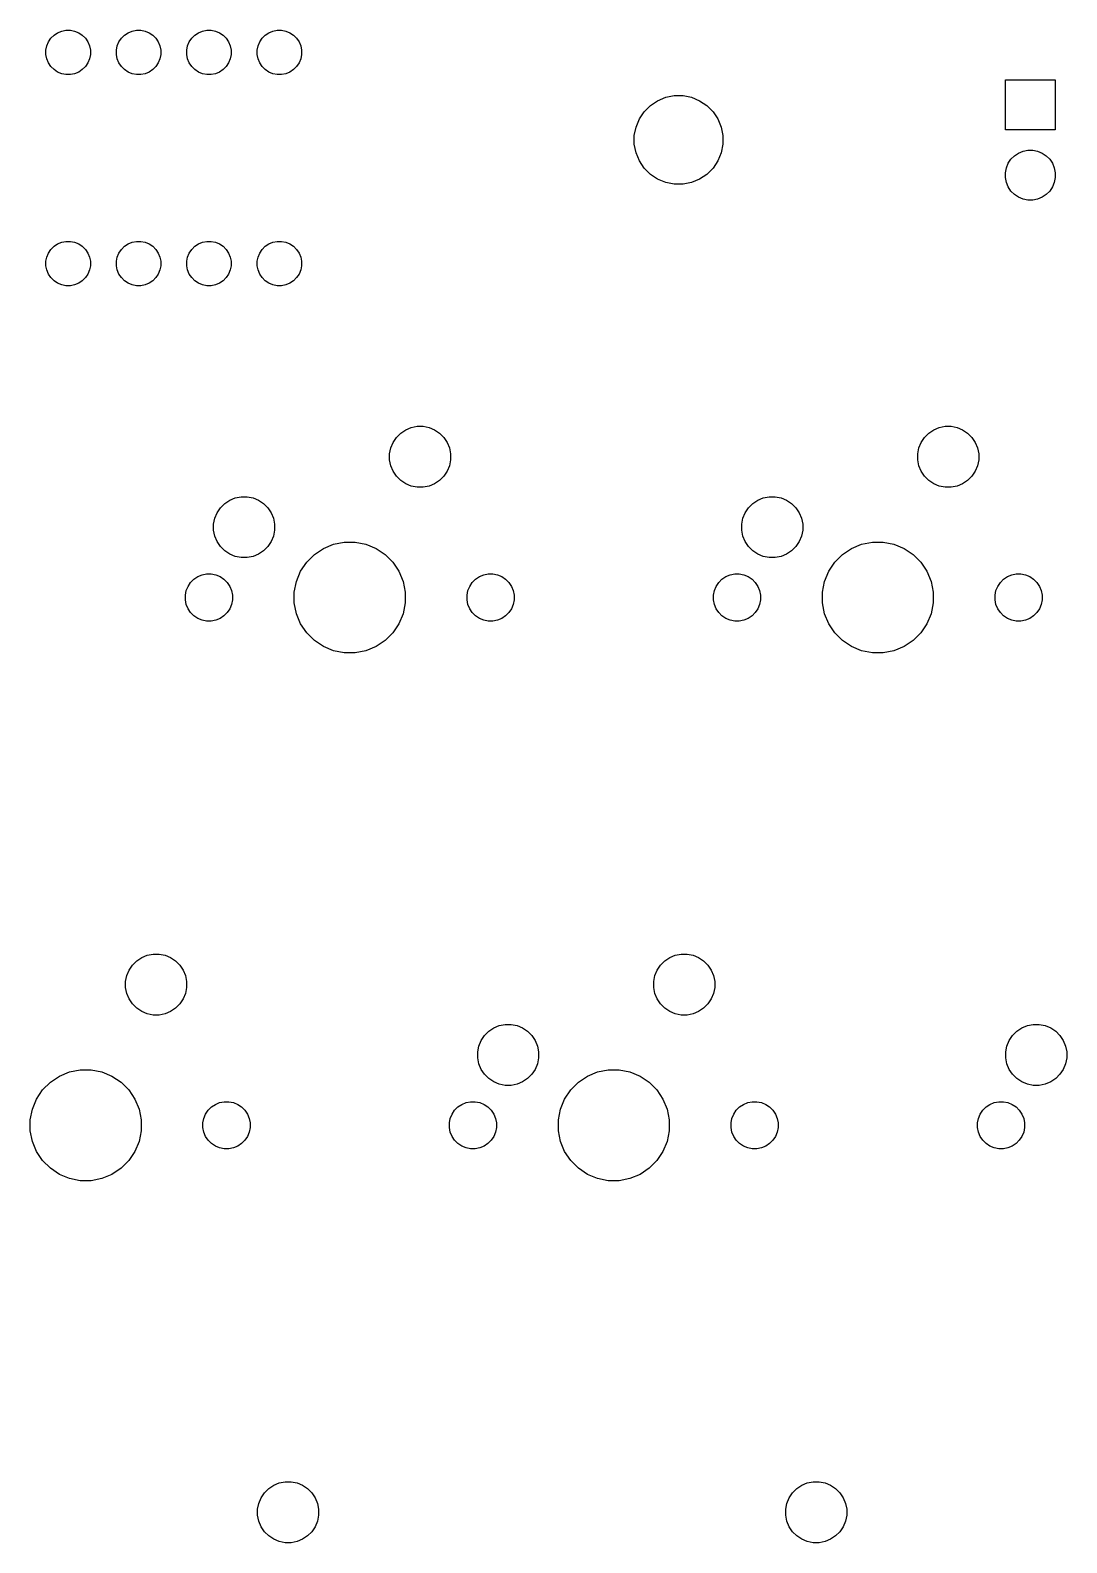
# Model space of a CAD drawing. Extents: x -0.4 to 11, y -4.1 to 0.4.
# Drawn here: x 6.296 to 7.768, y -1.718 to 0.431 of the extents above; entities that cross this region are included whole.
import ezdxf

# ---------------------------------------------------------------- set-up
doc = ezdxf.new("R2010")
doc.units = 0
doc.header["$MEASUREMENT"] = 0
doc.layers.add('BLACK', color=7, linetype='CONTINUOUS')

msp = doc.modelspace()

# ---------------------------------------------------------------- linework, layer by layer
at = {"layer": 'BLACK', "linetype": 'CONTINUOUS'}
for p, q in [((6.33508, 0.427911), (6.34081, 0.430286)), ((6.34081, 0.430286), (6.3469, 0.431496)), ((6.3469, 0.431496), (6.3531, 0.431496)), ((6.3531, 0.431496), (6.35919, 0.430286)), ((6.35919, 0.430286), (6.36492, 0.427911)), ((6.43508, 0.427911), (6.44081, 0.430286)), ((6.44081, 0.430286), (6.4469, 0.431496)), ((6.4469, 0.431496), (6.4531, 0.431496)), ((6.4531, 0.431496), (6.45919, 0.430286)), ((6.45919, 0.430286), (6.46492, 0.427911)), ((6.53508, 0.427911), (6.54081, 0.430286)), ((6.54081, 0.430286), (6.5469, 0.431496)), ((6.5469, 0.431496), (6.5531, 0.431496)), ((6.5531, 0.431496), (6.55919, 0.430286)), ((6.55919, 0.430286), (6.56492, 0.427911)), ((6.63508, 0.427911), (6.64081, 0.430286)), ((6.64081, 0.430286), (6.6469, 0.431496)), ((6.6469, 0.431496), (6.6531, 0.431496)), ((6.6531, 0.431496), (6.65919, 0.430286)), ((6.65919, 0.430286), (6.66492, 0.427911)), ((6.3185, 0.403102), (6.31971, 0.409187)), ((6.31971, 0.409187), (6.32209, 0.414919)), ((6.32209, 0.414919), (6.32554, 0.420078)), ((6.32554, 0.420078), (6.32992, 0.424465)), ((6.32992, 0.424465), (6.33508, 0.427911)), ((6.36492, 0.427911), (6.37008, 0.424465)), ((6.37008, 0.424465), (6.37446, 0.420078)), ((6.37446, 0.420078), (6.37791, 0.414919)), ((6.37791, 0.414919), (6.38029, 0.409187)), ((6.38029, 0.409187), (6.3815, 0.403102)), ((6.4185, 0.403102), (6.41971, 0.409187)), ((6.41971, 0.409187), (6.42209, 0.414919)), ((6.42209, 0.414919), (6.42554, 0.420078)), ((6.42554, 0.420078), (6.42992, 0.424465)), ((6.42992, 0.424465), (6.43508, 0.427911)), ((6.46492, 0.427911), (6.47008, 0.424465)), ((6.47008, 0.424465), (6.47446, 0.420078)), ((6.47446, 0.420078), (6.47791, 0.414919)), ((6.47791, 0.414919), (6.48029, 0.409187)), ((6.48029, 0.409187), (6.4815, 0.403102)), ((6.5185, 0.403102), (6.51971, 0.409187)), ((6.51971, 0.409187), (6.52209, 0.414919)), ((6.52209, 0.414919), (6.52554, 0.420078)), ((6.52554, 0.420078), (6.52992, 0.424465)), ((6.52992, 0.424465), (6.53508, 0.427911)), ((6.56492, 0.427911), (6.57008, 0.424465)), ((6.57008, 0.424465), (6.57446, 0.420078)), ((6.57446, 0.420078), (6.57791, 0.414919)), ((6.57791, 0.414919), (6.58029, 0.409187)), ((6.58029, 0.409187), (6.5815, 0.403102)), ((6.6185, 0.403102), (6.61971, 0.409187)), ((6.61971, 0.409187), (6.62209, 0.414919)), ((6.62209, 0.414919), (6.62554, 0.420078)), ((6.62554, 0.420078), (6.62992, 0.424465)), ((6.62992, 0.424465), (6.63508, 0.427911)), ((6.66492, 0.427911), (6.67008, 0.424465)), ((6.67008, 0.424465), (6.67446, 0.420078)), ((6.67446, 0.420078), (6.67791, 0.414919)), ((6.67791, 0.414919), (6.68029, 0.409187)), ((6.68029, 0.409187), (6.6815, 0.403102)), ((6.3185, 0.396898), (6.3185, 0.403102)), ((6.31971, 0.390813), (6.3185, 0.396898)), ((6.32209, 0.385081), (6.31971, 0.390813)), ((6.38029, 0.390813), (6.37791, 0.385081)), ((6.3815, 0.396898), (6.38029, 0.390813)), ((6.3815, 0.403102), (6.3815, 0.396898)), ((6.4185, 0.396898), (6.4185, 0.403102)), ((6.41971, 0.390813), (6.4185, 0.396898)), ((6.42209, 0.385081), (6.41971, 0.390813)), ((6.48029, 0.390813), (6.47791, 0.385081)), ((6.4815, 0.396898), (6.48029, 0.390813)), ((6.4815, 0.403102), (6.4815, 0.396898)), ((6.5185, 0.396898), (6.5185, 0.403102)), ((6.51971, 0.390813), (6.5185, 0.396898)), ((6.52209, 0.385081), (6.51971, 0.390813)), ((6.58029, 0.390813), (6.57791, 0.385081)), ((6.5815, 0.396898), (6.58029, 0.390813)), ((6.5815, 0.403102), (6.5815, 0.396898)), ((6.6185, 0.396898), (6.6185, 0.403102)), ((6.61971, 0.390813), (6.6185, 0.396898)), ((6.62209, 0.385081), (6.61971, 0.390813)), ((6.68029, 0.390813), (6.67791, 0.385081)), ((6.6815, 0.396898), (6.68029, 0.390813)), ((6.6815, 0.403102), (6.6815, 0.396898)), ((6.32554, 0.379922), (6.32209, 0.385081)), ((6.32992, 0.375535), (6.32554, 0.379922)), ((6.33508, 0.372089), (6.32992, 0.375535)), ((6.34081, 0.369714), (6.33508, 0.372089)), ((6.3469, 0.368504), (6.34081, 0.369714)), ((6.3531, 0.368504), (6.3469, 0.368504)), ((6.35919, 0.369714), (6.3531, 0.368504)), ((6.36492, 0.372089), (6.35919, 0.369714)), ((6.37008, 0.375535), (6.36492, 0.372089)), ((6.37446, 0.379922), (6.37008, 0.375535)), ((6.37791, 0.385081), (6.37446, 0.379922)), ((6.42554, 0.379922), (6.42209, 0.385081)), ((6.42992, 0.375535), (6.42554, 0.379922)), ((6.43508, 0.372089), (6.42992, 0.375535)), ((6.44081, 0.369714), (6.43508, 0.372089)), ((6.4469, 0.368504), (6.44081, 0.369714)), ((6.4531, 0.368504), (6.4469, 0.368504)), ((6.45919, 0.369714), (6.4531, 0.368504)), ((6.46492, 0.372089), (6.45919, 0.369714)), ((6.47008, 0.375535), (6.46492, 0.372089)), ((6.47446, 0.379922), (6.47008, 0.375535)), ((6.47791, 0.385081), (6.47446, 0.379922)), ((6.52554, 0.379922), (6.52209, 0.385081)), ((6.52992, 0.375535), (6.52554, 0.379922)), ((6.53508, 0.372089), (6.52992, 0.375535)), ((6.54081, 0.369714), (6.53508, 0.372089)), ((6.5469, 0.368504), (6.54081, 0.369714)), ((6.5531, 0.368504), (6.5469, 0.368504)), ((6.55919, 0.369714), (6.5531, 0.368504)), ((6.56492, 0.372089), (6.55919, 0.369714)), ((6.57008, 0.375535), (6.56492, 0.372089)), ((6.57446, 0.379922), (6.57008, 0.375535)), ((6.57791, 0.385081), (6.57446, 0.379922)), ((6.62554, 0.379922), (6.62209, 0.385081)), ((6.62992, 0.375535), (6.62554, 0.379922)), ((6.63508, 0.372089), (6.62992, 0.375535)), ((6.64081, 0.369714), (6.63508, 0.372089)), ((6.6469, 0.368504), (6.64081, 0.369714)), ((6.6531, 0.368504), (6.6469, 0.368504)), ((6.65919, 0.369714), (6.6531, 0.368504)), ((6.66492, 0.372089), (6.65919, 0.369714)), ((6.67008, 0.375535), (6.66492, 0.372089)), ((6.67446, 0.379922), (6.67008, 0.375535)), ((6.67791, 0.385081), (6.67446, 0.379922)), ((7.6811, 0.290157), (7.6811, 0.361024)), ((7.6811, 0.361024), (7.75197, 0.361024)), ((7.75197, 0.361024), (7.75197, 0.290157)), ((7.16812, 0.315746), (7.17689, 0.32452)), ((7.17689, 0.32452), (7.18721, 0.331413)), ((7.18721, 0.331413), (7.19867, 0.336162)), ((7.19867, 0.336162), (7.21084, 0.338583)), ((7.21084, 0.338583), (7.22325, 0.338583)), ((7.22325, 0.338583), (7.23542, 0.336162)), ((7.23542, 0.336162), (7.24689, 0.331413)), ((7.24689, 0.331413), (7.2572, 0.32452)), ((7.2572, 0.32452), (7.26598, 0.315746)), ((7.15648, 0.293965), (7.16122, 0.305429)), ((7.16122, 0.305429), (7.16812, 0.315746)), ((7.26598, 0.315746), (7.27287, 0.305429)), ((7.27287, 0.305429), (7.27762, 0.293965)), ((7.15406, 0.281795), (7.15648, 0.293965)), ((7.15406, 0.269386), (7.15406, 0.281795)), ((7.27762, 0.293965), (7.28004, 0.281795)), ((7.28004, 0.281795), (7.28004, 0.269386)), ((7.75197, 0.290157), (7.6811, 0.290157)), ((7.15648, 0.257216), (7.15406, 0.269386)), ((7.28004, 0.269386), (7.27762, 0.257216)), ((7.69975, 0.256991), (7.7062, 0.259662)), ((7.7062, 0.259662), (7.71305, 0.261024)), ((7.71305, 0.261024), (7.72003, 0.261024)), ((7.72003, 0.261024), (7.72687, 0.259662)), ((7.72687, 0.259662), (7.73332, 0.256991)), ((7.16122, 0.245753), (7.15648, 0.257216)), ((7.16812, 0.235435), (7.16122, 0.245753)), ((7.27287, 0.245753), (7.26598, 0.235435)), ((7.27762, 0.257216), (7.27287, 0.245753)), ((7.68246, 0.235926), (7.68514, 0.242374)), ((7.68514, 0.242374), (7.68901, 0.248178)), ((7.68901, 0.248178), (7.69395, 0.253113)), ((7.69395, 0.253113), (7.69975, 0.256991)), ((7.73332, 0.256991), (7.73912, 0.253113)), ((7.73912, 0.253113), (7.74406, 0.248178)), ((7.74406, 0.248178), (7.74794, 0.242374)), ((7.74794, 0.242374), (7.75061, 0.235926)), ((7.17689, 0.226661), (7.16812, 0.235435)), ((7.18721, 0.219768), (7.17689, 0.226661)), ((7.19867, 0.215019), (7.18721, 0.219768)), ((7.21084, 0.212598), (7.19867, 0.215019)), ((7.23542, 0.215019), (7.22325, 0.212598)), ((7.24689, 0.219768), (7.23542, 0.215019)), ((7.2572, 0.226661), (7.24689, 0.219768)), ((7.26598, 0.235435), (7.2572, 0.226661)), ((7.6811, 0.22908), (7.68246, 0.235926)), ((7.6811, 0.222101), (7.6811, 0.22908)), ((7.68246, 0.215255), (7.6811, 0.222101)), ((7.68514, 0.208807), (7.68246, 0.215255)), ((7.75061, 0.215255), (7.74794, 0.208807)), ((7.75061, 0.235926), (7.75197, 0.22908)), ((7.75197, 0.222101), (7.75061, 0.215255)), ((7.75197, 0.22908), (7.75197, 0.222101)), ((7.22325, 0.212598), (7.21084, 0.212598)), ((7.68901, 0.203003), (7.68514, 0.208807)), ((7.69395, 0.198068), (7.68901, 0.203003)), ((7.69975, 0.19419), (7.69395, 0.198068)), ((7.7062, 0.191519), (7.69975, 0.19419)), ((7.73332, 0.19419), (7.72687, 0.191519)), ((7.73912, 0.198068), (7.73332, 0.19419)), ((7.74406, 0.203003), (7.73912, 0.198068)), ((7.74794, 0.208807), (7.74406, 0.203003)), ((7.71305, 0.190157), (7.7062, 0.191519)), ((7.72003, 0.190157), (7.71305, 0.190157)), ((7.72687, 0.191519), (7.72003, 0.190157)), ((6.33508, 0.127911), (6.34081, 0.130286)), ((6.34081, 0.130286), (6.3469, 0.131496)), ((6.3469, 0.131496), (6.3531, 0.131496)), ((6.3531, 0.131496), (6.35919, 0.130286)), ((6.35919, 0.130286), (6.36492, 0.127911)), ((6.43508, 0.127911), (6.44081, 0.130286)), ((6.44081, 0.130286), (6.4469, 0.131496)), ((6.4469, 0.131496), (6.4531, 0.131496)), ((6.4531, 0.131496), (6.45919, 0.130286)), ((6.45919, 0.130286), (6.46492, 0.127911)), ((6.53508, 0.127911), (6.54081, 0.130286)), ((6.54081, 0.130286), (6.5469, 0.131496)), ((6.5469, 0.131496), (6.5531, 0.131496)), ((6.5531, 0.131496), (6.55919, 0.130286)), ((6.55919, 0.130286), (6.56492, 0.127911)), ((6.63508, 0.127911), (6.64081, 0.130286)), ((6.64081, 0.130286), (6.6469, 0.131496)), ((6.6469, 0.131496), (6.6531, 0.131496)), ((6.6531, 0.131496), (6.65919, 0.130286)), ((6.65919, 0.130286), (6.66492, 0.127911)), ((6.3185, 0.103102), (6.31971, 0.109187)), ((6.31971, 0.109187), (6.32209, 0.114919)), ((6.32209, 0.114919), (6.32554, 0.120078)), ((6.32554, 0.120078), (6.32992, 0.124465)), ((6.32992, 0.124465), (6.33508, 0.127911)), ((6.36492, 0.127911), (6.37008, 0.124465)), ((6.37008, 0.124465), (6.37446, 0.120078)), ((6.37446, 0.120078), (6.37791, 0.114919)), ((6.37791, 0.114919), (6.38029, 0.109187)), ((6.38029, 0.109187), (6.3815, 0.103102)), ((6.4185, 0.103102), (6.41971, 0.109187)), ((6.41971, 0.109187), (6.42209, 0.114919)), ((6.42209, 0.114919), (6.42554, 0.120078)), ((6.42554, 0.120078), (6.42992, 0.124465)), ((6.42992, 0.124465), (6.43508, 0.127911)), ((6.46492, 0.127911), (6.47008, 0.124465)), ((6.47008, 0.124465), (6.47446, 0.120078)), ((6.47446, 0.120078), (6.47791, 0.114919)), ((6.47791, 0.114919), (6.48029, 0.109187)), ((6.48029, 0.109187), (6.4815, 0.103102)), ((6.5185, 0.103102), (6.51971, 0.109187)), ((6.51971, 0.109187), (6.52209, 0.114919)), ((6.52209, 0.114919), (6.52554, 0.120078)), ((6.52554, 0.120078), (6.52992, 0.124465)), ((6.52992, 0.124465), (6.53508, 0.127911)), ((6.56492, 0.127911), (6.57008, 0.124465)), ((6.57008, 0.124465), (6.57446, 0.120078)), ((6.57446, 0.120078), (6.57791, 0.114919)), ((6.57791, 0.114919), (6.58029, 0.109187)), ((6.58029, 0.109187), (6.5815, 0.103102)), ((6.6185, 0.103102), (6.61971, 0.109187)), ((6.61971, 0.109187), (6.62209, 0.114919)), ((6.62209, 0.114919), (6.62554, 0.120078)), ((6.62554, 0.120078), (6.62992, 0.124465)), ((6.62992, 0.124465), (6.63508, 0.127911)), ((6.66492, 0.127911), (6.67008, 0.124465)), ((6.67008, 0.124465), (6.67446, 0.120078)), ((6.67446, 0.120078), (6.67791, 0.114919)), ((6.67791, 0.114919), (6.68029, 0.109187)), ((6.68029, 0.109187), (6.6815, 0.103102)), ((6.3185, 0.096898), (6.3185, 0.103102)), ((6.31971, 0.090813), (6.3185, 0.096898)), ((6.32209, 0.085081), (6.31971, 0.090813)), ((6.38029, 0.090813), (6.37791, 0.085081)), ((6.3815, 0.096898), (6.38029, 0.090813)), ((6.3815, 0.103102), (6.3815, 0.096898)), ((6.4185, 0.096898), (6.4185, 0.103102)), ((6.41971, 0.090813), (6.4185, 0.096898)), ((6.42209, 0.085081), (6.41971, 0.090813)), ((6.48029, 0.090813), (6.47791, 0.085081)), ((6.4815, 0.096898), (6.48029, 0.090813)), ((6.4815, 0.103102), (6.4815, 0.096898)), ((6.5185, 0.096898), (6.5185, 0.103102)), ((6.51971, 0.090813), (6.5185, 0.096898)), ((6.52209, 0.085081), (6.51971, 0.090813)), ((6.58029, 0.090813), (6.57791, 0.085081)), ((6.5815, 0.096898), (6.58029, 0.090813)), ((6.5815, 0.103102), (6.5815, 0.096898)), ((6.6185, 0.096898), (6.6185, 0.103102)), ((6.61971, 0.090813), (6.6185, 0.096898)), ((6.62209, 0.085081), (6.61971, 0.090813)), ((6.68029, 0.090813), (6.67791, 0.085081)), ((6.6815, 0.096898), (6.68029, 0.090813)), ((6.6815, 0.103102), (6.6815, 0.096898)), ((6.32554, 0.079922), (6.32209, 0.085081)), ((6.32992, 0.075535), (6.32554, 0.079922)), ((6.33508, 0.072088), (6.32992, 0.075535)), ((6.34081, 0.069714), (6.33508, 0.072088)), ((6.3469, 0.068504), (6.34081, 0.069714)), ((6.3531, 0.068504), (6.3469, 0.068504)), ((6.35919, 0.069714), (6.3531, 0.068504)), ((6.36492, 0.072088), (6.35919, 0.069714)), ((6.37008, 0.075535), (6.36492, 0.072088)), ((6.37446, 0.079922), (6.37008, 0.075535)), ((6.37791, 0.085081), (6.37446, 0.079922)), ((6.42554, 0.079922), (6.42209, 0.085081)), ((6.42992, 0.075535), (6.42554, 0.079922)), ((6.43508, 0.072088), (6.42992, 0.075535)), ((6.44081, 0.069714), (6.43508, 0.072088)), ((6.4469, 0.068504), (6.44081, 0.069714)), ((6.4531, 0.068504), (6.4469, 0.068504)), ((6.45919, 0.069714), (6.4531, 0.068504)), ((6.46492, 0.072088), (6.45919, 0.069714)), ((6.47008, 0.075535), (6.46492, 0.072088)), ((6.47446, 0.079922), (6.47008, 0.075535)), ((6.47791, 0.085081), (6.47446, 0.079922)), ((6.52554, 0.079922), (6.52209, 0.085081)), ((6.52992, 0.075535), (6.52554, 0.079922)), ((6.53508, 0.072088), (6.52992, 0.075535)), ((6.54081, 0.069714), (6.53508, 0.072088)), ((6.5469, 0.068504), (6.54081, 0.069714)), ((6.5531, 0.068504), (6.5469, 0.068504)), ((6.55919, 0.069714), (6.5531, 0.068504)), ((6.56492, 0.072088), (6.55919, 0.069714)), ((6.57008, 0.075535), (6.56492, 0.072088)), ((6.57446, 0.079922), (6.57008, 0.075535)), ((6.57791, 0.085081), (6.57446, 0.079922)), ((6.62554, 0.079922), (6.62209, 0.085081)), ((6.62992, 0.075535), (6.62554, 0.079922)), ((6.63508, 0.072088), (6.62992, 0.075535)), ((6.64081, 0.069714), (6.63508, 0.072088)), ((6.6469, 0.068504), (6.64081, 0.069714)), ((6.6531, 0.068504), (6.6469, 0.068504)), ((6.65919, 0.069714), (6.6531, 0.068504)), ((6.66492, 0.072088), (6.65919, 0.069714)), ((6.67008, 0.075535), (6.66492, 0.072088)), ((6.67446, 0.079922), (6.67008, 0.075535)), ((6.67791, 0.085081), (6.67446, 0.079922)), ((6.81154, -0.154171), (6.81628, -0.147078)), ((6.81628, -0.147078), (6.82231, -0.141046)), ((6.82231, -0.141046), (6.82941, -0.136307)), ((6.82941, -0.136307), (6.83729, -0.133042)), ((6.83729, -0.133042), (6.84566, -0.131378)), ((6.84566, -0.131378), (6.85419, -0.131378)), ((6.85419, -0.131378), (6.86255, -0.133042)), ((6.86255, -0.133042), (6.87043, -0.136307)), ((6.87043, -0.136307), (6.87753, -0.141046)), ((6.87753, -0.141046), (6.88356, -0.147078)), ((6.88356, -0.147078), (6.8883, -0.154171)), ((7.56154, -0.154171), (7.56628, -0.147078)), ((7.56628, -0.147078), (7.57231, -0.141046)), ((7.57231, -0.141046), (7.57941, -0.136307)), ((7.57941, -0.136307), (7.58729, -0.133042)), ((7.58729, -0.133042), (7.59566, -0.131378)), ((7.59566, -0.131378), (7.60419, -0.131378)), ((7.60419, -0.131378), (7.61255, -0.133042)), ((7.61255, -0.133042), (7.62043, -0.136307)), ((7.62043, -0.136307), (7.62753, -0.141046)), ((7.62753, -0.141046), (7.63356, -0.147078)), ((7.63356, -0.147078), (7.6383, -0.154171)), ((6.80661, -0.17042), (6.80828, -0.162053)), ((6.80661, -0.17895), (6.80661, -0.17042)), ((6.80828, -0.162053), (6.81154, -0.154171)), ((6.8883, -0.154171), (6.89156, -0.162053)), ((6.89156, -0.162053), (6.89323, -0.17042)), ((6.89323, -0.17042), (6.89323, -0.17895)), ((7.55661, -0.17042), (7.55828, -0.162053)), ((7.55661, -0.17895), (7.55661, -0.17042)), ((7.55828, -0.162053), (7.56154, -0.154171)), ((7.6383, -0.154171), (7.64156, -0.162053)), ((7.64156, -0.162053), (7.64323, -0.17042)), ((7.64323, -0.17042), (7.64323, -0.17895)), ((6.80828, -0.187317), (6.80661, -0.17895)), ((6.81154, -0.195199), (6.80828, -0.187317)), ((6.89156, -0.187317), (6.8883, -0.195199)), ((6.89323, -0.17895), (6.89156, -0.187317)), ((7.55828, -0.187317), (7.55661, -0.17895)), ((7.56154, -0.195199), (7.55828, -0.187317)), ((7.64156, -0.187317), (7.6383, -0.195199)), ((7.64323, -0.17895), (7.64156, -0.187317)), ((6.81628, -0.202292), (6.81154, -0.195199)), ((6.82231, -0.208324), (6.81628, -0.202292)), ((6.82941, -0.213063), (6.82231, -0.208324)), ((6.83729, -0.216328), (6.82941, -0.213063)), ((6.87043, -0.213063), (6.86255, -0.216328)), ((6.87753, -0.208324), (6.87043, -0.213063)), ((6.88356, -0.202292), (6.87753, -0.208324)), ((6.8883, -0.195199), (6.88356, -0.202292)), ((7.56628, -0.202292), (7.56154, -0.195199)), ((7.57231, -0.208324), (7.56628, -0.202292)), ((7.57941, -0.213063), (7.57231, -0.208324)), ((7.58729, -0.216328), (7.57941, -0.213063)), ((7.62043, -0.213063), (7.61255, -0.216328)), ((7.62753, -0.208324), (7.62043, -0.213063)), ((7.63356, -0.202292), (7.62753, -0.208324)), ((7.6383, -0.195199), (7.63356, -0.202292)), ((6.57231, -0.241046), (6.57941, -0.236307)), ((6.57941, -0.236307), (6.58729, -0.233042)), ((6.58729, -0.233042), (6.59566, -0.231378)), ((6.59566, -0.231378), (6.60419, -0.231378)), ((6.60419, -0.231378), (6.61255, -0.233042)), ((6.61255, -0.233042), (6.62043, -0.236307)), ((6.62043, -0.236307), (6.62753, -0.241046)), ((6.84566, -0.217992), (6.83729, -0.216328)), ((6.85419, -0.217992), (6.84566, -0.217992)), ((6.86255, -0.216328), (6.85419, -0.217992)), ((7.32231, -0.241046), (7.32941, -0.236307)), ((7.32941, -0.236307), (7.33729, -0.233042)), ((7.33729, -0.233042), (7.34566, -0.231378)), ((7.34566, -0.231378), (7.35419, -0.231378)), ((7.35419, -0.231378), (7.36255, -0.233042)), ((7.36255, -0.233042), (7.37043, -0.236307)), ((7.37043, -0.236307), (7.37753, -0.241046)), ((7.59566, -0.217992), (7.58729, -0.216328)), ((7.60419, -0.217992), (7.59566, -0.217992)), ((7.61255, -0.216328), (7.60419, -0.217992)), ((6.55828, -0.262053), (6.56154, -0.254171)), ((6.56154, -0.254171), (6.56628, -0.247078)), ((6.56628, -0.247078), (6.57231, -0.241046)), ((6.62753, -0.241046), (6.63356, -0.247078)), ((6.63356, -0.247078), (6.6383, -0.254171)), ((6.6383, -0.254171), (6.64156, -0.262053)), ((7.30828, -0.262053), (7.31154, -0.254171)), ((7.31154, -0.254171), (7.31628, -0.247078)), ((7.31628, -0.247078), (7.32231, -0.241046)), ((7.37753, -0.241046), (7.38356, -0.247078)), ((7.38356, -0.247078), (7.3883, -0.254171)), ((7.3883, -0.254171), (7.39156, -0.262053)), ((6.55661, -0.27042), (6.55828, -0.262053)), ((6.55661, -0.27895), (6.55661, -0.27042)), ((6.55828, -0.287317), (6.55661, -0.27895)), ((6.64156, -0.262053), (6.64323, -0.27042)), ((6.64323, -0.27895), (6.64156, -0.287317)), ((6.64323, -0.27042), (6.64323, -0.27895)), ((7.30661, -0.27042), (7.30828, -0.262053)), ((7.30661, -0.27895), (7.30661, -0.27042)), ((7.30828, -0.287317), (7.30661, -0.27895)), ((7.39156, -0.262053), (7.39323, -0.27042)), ((7.39323, -0.27895), (7.39156, -0.287317)), ((7.39323, -0.27042), (7.39323, -0.27895)), ((6.56154, -0.295199), (6.55828, -0.287317)), ((6.56628, -0.302292), (6.56154, -0.295199)), ((6.6383, -0.295199), (6.63356, -0.302292)), ((6.64156, -0.287317), (6.6383, -0.295199)), ((6.71262, -0.304906), (6.72695, -0.298971)), ((6.72695, -0.298971), (6.74217, -0.295945)), ((6.74217, -0.295945), (6.75768, -0.295945)), ((6.75768, -0.295945), (6.77289, -0.298971)), ((6.77289, -0.298971), (6.78722, -0.304906)), ((7.31154, -0.295199), (7.30828, -0.287317)), ((7.31628, -0.302292), (7.31154, -0.295199)), ((7.3883, -0.295199), (7.38356, -0.302292)), ((7.39156, -0.287317), (7.3883, -0.295199)), ((7.46262, -0.304906), (7.47695, -0.298971)), ((7.47695, -0.298971), (7.49217, -0.295945)), ((7.49217, -0.295945), (7.50768, -0.295945)), ((7.50768, -0.295945), (7.52289, -0.298971)), ((7.52289, -0.298971), (7.53722, -0.304906)), ((6.57231, -0.308324), (6.56628, -0.302292)), ((6.57941, -0.313063), (6.57231, -0.308324)), ((6.58729, -0.316328), (6.57941, -0.313063)), ((6.59566, -0.317992), (6.58729, -0.316328)), ((6.60419, -0.317992), (6.59566, -0.317992)), ((6.61255, -0.316328), (6.60419, -0.317992)), ((6.62043, -0.313063), (6.61255, -0.316328)), ((6.62753, -0.308324), (6.62043, -0.313063)), ((6.63356, -0.302292), (6.62753, -0.308324)), ((6.68876, -0.324491), (6.69973, -0.313524)), ((6.69973, -0.313524), (6.71262, -0.304906)), ((6.78722, -0.304906), (6.80012, -0.313524)), ((6.80012, -0.313524), (6.81108, -0.324491)), ((7.32231, -0.308324), (7.31628, -0.302292)), ((7.32941, -0.313063), (7.32231, -0.308324)), ((7.33729, -0.316328), (7.32941, -0.313063)), ((7.34566, -0.317992), (7.33729, -0.316328)), ((7.35419, -0.317992), (7.34566, -0.317992)), ((7.36255, -0.316328), (7.35419, -0.317992)), ((7.37043, -0.313063), (7.36255, -0.316328)), ((7.37753, -0.308324), (7.37043, -0.313063)), ((7.38356, -0.302292), (7.37753, -0.308324)), ((7.43876, -0.324491), (7.44973, -0.313524)), ((7.44973, -0.313524), (7.46262, -0.304906)), ((7.53722, -0.304906), (7.55012, -0.313524)), ((7.55012, -0.313524), (7.56108, -0.324491)), ((6.53407, -0.345029), (6.54016, -0.342506)), ((6.54016, -0.342506), (6.54663, -0.34122)), ((6.54663, -0.34122), (6.55322, -0.34122)), ((6.55322, -0.34122), (6.55968, -0.342506)), ((6.55968, -0.342506), (6.56577, -0.345029)), ((6.67421, -0.351717), (6.68014, -0.337388)), ((6.68014, -0.337388), (6.68876, -0.324491)), ((6.81108, -0.324491), (6.8197, -0.337388)), ((6.8197, -0.337388), (6.82564, -0.351717)), ((6.93407, -0.345029), (6.94016, -0.342506)), ((6.94016, -0.342506), (6.94663, -0.34122)), ((6.94663, -0.34122), (6.95322, -0.34122)), ((6.95322, -0.34122), (6.95968, -0.342506)), ((6.95968, -0.342506), (6.96577, -0.345029)), ((7.28407, -0.345029), (7.29016, -0.342506)), ((7.29016, -0.342506), (7.29663, -0.34122)), ((7.29663, -0.34122), (7.30322, -0.34122)), ((7.30322, -0.34122), (7.30968, -0.342506)), ((7.30968, -0.342506), (7.31577, -0.345029)), ((7.42421, -0.351717), (7.43014, -0.337388)), ((7.43014, -0.337388), (7.43876, -0.324491)), ((7.56108, -0.324491), (7.5697, -0.337388)), ((7.5697, -0.337388), (7.57564, -0.351717)), ((7.68407, -0.345029), (7.69016, -0.342506)), ((7.69016, -0.342506), (7.69663, -0.34122)), ((7.69663, -0.34122), (7.70322, -0.34122)), ((7.70322, -0.34122), (7.70968, -0.342506)), ((7.70968, -0.342506), (7.71577, -0.345029)), ((6.51646, -0.371389), (6.51774, -0.364924)), ((6.51774, -0.364924), (6.52027, -0.358834)), ((6.52027, -0.358834), (6.52393, -0.353353)), ((6.52393, -0.353353), (6.52859, -0.348691)), ((6.52859, -0.348691), (6.53407, -0.345029)), ((6.56577, -0.345029), (6.57125, -0.348691)), ((6.57125, -0.348691), (6.57591, -0.353353)), ((6.57591, -0.353353), (6.57958, -0.358834)), ((6.57958, -0.358834), (6.5821, -0.364924)), ((6.5821, -0.364924), (6.58339, -0.371389)), ((6.67118, -0.36693), (6.67421, -0.351717)), ((6.82564, -0.351717), (6.82866, -0.36693)), ((6.91646, -0.371389), (6.91774, -0.364924)), ((6.91774, -0.364924), (6.92027, -0.358834)), ((6.92027, -0.358834), (6.92393, -0.353353)), ((6.92393, -0.353353), (6.92859, -0.348691)), ((6.92859, -0.348691), (6.93407, -0.345029)), ((6.96577, -0.345029), (6.97125, -0.348691)), ((6.97125, -0.348691), (6.97591, -0.353353)), ((6.97591, -0.353353), (6.97958, -0.358834)), ((6.97958, -0.358834), (6.9821, -0.364924)), ((6.9821, -0.364924), (6.98339, -0.371389)), ((7.26646, -0.371389), (7.26774, -0.364924)), ((7.26774, -0.364924), (7.27027, -0.358834)), ((7.27027, -0.358834), (7.27393, -0.353353)), ((7.27393, -0.353353), (7.27859, -0.348691)), ((7.27859, -0.348691), (7.28407, -0.345029)), ((7.31577, -0.345029), (7.32125, -0.348691)), ((7.32125, -0.348691), (7.32591, -0.353353)), ((7.32591, -0.353353), (7.32958, -0.358834)), ((7.32958, -0.358834), (7.3321, -0.364924)), ((7.3321, -0.364924), (7.33339, -0.371389)), ((7.42118, -0.36693), (7.42421, -0.351717)), ((7.57564, -0.351717), (7.57866, -0.36693)), ((7.66646, -0.371389), (7.66774, -0.364924)), ((7.66774, -0.364924), (7.67027, -0.358834)), ((7.67027, -0.358834), (7.67393, -0.353353)), ((7.67393, -0.353353), (7.67859, -0.348691)), ((7.67859, -0.348691), (7.68407, -0.345029)), ((7.71577, -0.345029), (7.72125, -0.348691)), ((7.72125, -0.348691), (7.72591, -0.353353)), ((7.72591, -0.353353), (7.72958, -0.358834)), ((7.72958, -0.358834), (7.7321, -0.364924)), ((7.7321, -0.364924), (7.73339, -0.371389)), ((6.51646, -0.377981), (6.51646, -0.371389)), ((6.51774, -0.384446), (6.51646, -0.377981)), ((6.52027, -0.390536), (6.51774, -0.384446)), ((6.5821, -0.384446), (6.57958, -0.390536)), ((6.58339, -0.377981), (6.5821, -0.384446)), ((6.58339, -0.371389), (6.58339, -0.377981)), ((6.67118, -0.38244), (6.67118, -0.36693)), ((6.67421, -0.397653), (6.67118, -0.38244)), ((6.82866, -0.38244), (6.82564, -0.397653)), ((6.82866, -0.36693), (6.82866, -0.38244)), ((6.91646, -0.377981), (6.91646, -0.371389)), ((6.91774, -0.384446), (6.91646, -0.377981)), ((6.92027, -0.390536), (6.91774, -0.384446)), ((6.9821, -0.384446), (6.97958, -0.390536)), ((6.98339, -0.377981), (6.9821, -0.384446)), ((6.98339, -0.371389), (6.98339, -0.377981)), ((7.26646, -0.377981), (7.26646, -0.371389)), ((7.26774, -0.384446), (7.26646, -0.377981)), ((7.27027, -0.390536), (7.26774, -0.384446)), ((7.3321, -0.384446), (7.32958, -0.390536)), ((7.33339, -0.377981), (7.3321, -0.384446)), ((7.33339, -0.371389), (7.33339, -0.377981)), ((7.42118, -0.38244), (7.42118, -0.36693)), ((7.42421, -0.397653), (7.42118, -0.38244)), ((7.57866, -0.38244), (7.57564, -0.397653)), ((7.57866, -0.36693), (7.57866, -0.38244)), ((7.66646, -0.377981), (7.66646, -0.371389)), ((7.66774, -0.384446), (7.66646, -0.377981)), ((7.67027, -0.390536), (7.66774, -0.384446)), ((7.7321, -0.384446), (7.72958, -0.390536)), ((7.73339, -0.377981), (7.7321, -0.384446)), ((7.73339, -0.371389), (7.73339, -0.377981)), ((6.52393, -0.396017), (6.52027, -0.390536)), ((6.52859, -0.400679), (6.52393, -0.396017)), ((6.53407, -0.404341), (6.52859, -0.400679)), ((6.54016, -0.406864), (6.53407, -0.404341)), ((6.54663, -0.40815), (6.54016, -0.406864)), ((6.55322, -0.40815), (6.54663, -0.40815)), ((6.55968, -0.406864), (6.55322, -0.40815)), ((6.56577, -0.404341), (6.55968, -0.406864)), ((6.57125, -0.400679), (6.56577, -0.404341)), ((6.57591, -0.396017), (6.57125, -0.400679)), ((6.57958, -0.390536), (6.57591, -0.396017)), ((6.68014, -0.411982), (6.67421, -0.397653)), ((6.82564, -0.397653), (6.8197, -0.411982)), ((6.92393, -0.396017), (6.92027, -0.390536)), ((6.92859, -0.400679), (6.92393, -0.396017)), ((6.93407, -0.404341), (6.92859, -0.400679)), ((6.94016, -0.406864), (6.93407, -0.404341)), ((6.94663, -0.40815), (6.94016, -0.406864)), ((6.95322, -0.40815), (6.94663, -0.40815)), ((6.95968, -0.406864), (6.95322, -0.40815)), ((6.96577, -0.404341), (6.95968, -0.406864)), ((6.97125, -0.400679), (6.96577, -0.404341)), ((6.97591, -0.396017), (6.97125, -0.400679)), ((6.97958, -0.390536), (6.97591, -0.396017)), ((7.27393, -0.396017), (7.27027, -0.390536)), ((7.27859, -0.400679), (7.27393, -0.396017)), ((7.28407, -0.404341), (7.27859, -0.400679)), ((7.29016, -0.406864), (7.28407, -0.404341)), ((7.29663, -0.40815), (7.29016, -0.406864)), ((7.30322, -0.40815), (7.29663, -0.40815)), ((7.30968, -0.406864), (7.30322, -0.40815)), ((7.31577, -0.404341), (7.30968, -0.406864)), ((7.32125, -0.400679), (7.31577, -0.404341)), ((7.32591, -0.396017), (7.32125, -0.400679)), ((7.32958, -0.390536), (7.32591, -0.396017)), ((7.43014, -0.411982), (7.42421, -0.397653)), ((7.57564, -0.397653), (7.5697, -0.411982)), ((7.67393, -0.396017), (7.67027, -0.390536)), ((7.67859, -0.400679), (7.67393, -0.396017)), ((7.68407, -0.404341), (7.67859, -0.400679)), ((7.69016, -0.406864), (7.68407, -0.404341)), ((7.69663, -0.40815), (7.69016, -0.406864)), ((7.70322, -0.40815), (7.69663, -0.40815)), ((7.70968, -0.406864), (7.70322, -0.40815)), ((7.71577, -0.404341), (7.70968, -0.406864)), ((7.72125, -0.400679), (7.71577, -0.404341)), ((7.72591, -0.396017), (7.72125, -0.400679)), ((7.72958, -0.390536), (7.72591, -0.396017)), ((6.68876, -0.424879), (6.68014, -0.411982)), ((6.69973, -0.435846), (6.68876, -0.424879)), ((6.81108, -0.424879), (6.80012, -0.435846)), ((6.8197, -0.411982), (6.81108, -0.424879)), ((7.43876, -0.424879), (7.43014, -0.411982)), ((7.44973, -0.435846), (7.43876, -0.424879)), ((7.56108, -0.424879), (7.55012, -0.435846)), ((7.5697, -0.411982), (7.56108, -0.424879)), ((6.71262, -0.444464), (6.69973, -0.435846)), ((6.72695, -0.450399), (6.71262, -0.444464)), ((6.74217, -0.453425), (6.72695, -0.450399)), ((6.77289, -0.450399), (6.75768, -0.453425)), ((6.78722, -0.444464), (6.77289, -0.450399)), ((6.80012, -0.435846), (6.78722, -0.444464)), ((7.46262, -0.444464), (7.44973, -0.435846)), ((7.47695, -0.450399), (7.46262, -0.444464)), ((7.49217, -0.453425), (7.47695, -0.450399)), ((7.52289, -0.450399), (7.50768, -0.453425)), ((7.53722, -0.444464), (7.52289, -0.450399)), ((7.55012, -0.435846), (7.53722, -0.444464)), ((6.75768, -0.453425), (6.74217, -0.453425)), ((7.50768, -0.453425), (7.49217, -0.453425)), ((6.43654, -0.904171), (6.44128, -0.897078)), ((6.44128, -0.897078), (6.44731, -0.891046)), ((6.44731, -0.891046), (6.45441, -0.886307)), ((6.45441, -0.886307), (6.46229, -0.883042)), ((6.46229, -0.883042), (6.47066, -0.881378)), ((6.47066, -0.881378), (6.47919, -0.881378)), ((6.47919, -0.881378), (6.48755, -0.883042)), ((6.48755, -0.883042), (6.49543, -0.886307)), ((6.49543, -0.886307), (6.50253, -0.891046)), ((6.50253, -0.891046), (6.50856, -0.897078)), ((6.50856, -0.897078), (6.5133, -0.904171)), ((7.18654, -0.904171), (7.19128, -0.897078)), ((7.19128, -0.897078), (7.19731, -0.891046)), ((7.19731, -0.891046), (7.20441, -0.886307)), ((7.20441, -0.886307), (7.21229, -0.883042)), ((7.21229, -0.883042), (7.22066, -0.881378)), ((7.22066, -0.881378), (7.22919, -0.881378)), ((7.22919, -0.881378), (7.23755, -0.883042)), ((7.23755, -0.883042), (7.24543, -0.886307)), ((7.24543, -0.886307), (7.25253, -0.891046)), ((7.25253, -0.891046), (7.25856, -0.897078)), ((7.25856, -0.897078), (7.2633, -0.904171)), ((6.43161, -0.92042), (6.43328, -0.912053)), ((6.43161, -0.92895), (6.43161, -0.92042)), ((6.43328, -0.912053), (6.43654, -0.904171)), ((6.5133, -0.904171), (6.51656, -0.912053)), ((6.51656, -0.912053), (6.51823, -0.92042)), ((6.51823, -0.92042), (6.51823, -0.92895)), ((7.18161, -0.92042), (7.18328, -0.912053)), ((7.18161, -0.92895), (7.18161, -0.92042)), ((7.18328, -0.912053), (7.18654, -0.904171)), ((7.2633, -0.904171), (7.26656, -0.912053)), ((7.26656, -0.912053), (7.26823, -0.92042)), ((7.26823, -0.92042), (7.26823, -0.92895)), ((6.43328, -0.937317), (6.43161, -0.92895)), ((6.43654, -0.945199), (6.43328, -0.937317)), ((6.44128, -0.952292), (6.43654, -0.945199)), ((6.5133, -0.945199), (6.50856, -0.952292)), ((6.51656, -0.937317), (6.5133, -0.945199)), ((6.51823, -0.92895), (6.51656, -0.937317)), ((7.18328, -0.937317), (7.18161, -0.92895)), ((7.18654, -0.945199), (7.18328, -0.937317)), ((7.19128, -0.952292), (7.18654, -0.945199)), ((7.2633, -0.945199), (7.25856, -0.952292)), ((7.26656, -0.937317), (7.2633, -0.945199)), ((7.26823, -0.92895), (7.26656, -0.937317)), ((6.44731, -0.958324), (6.44128, -0.952292)), ((6.45441, -0.963063), (6.44731, -0.958324)), ((6.46229, -0.966328), (6.45441, -0.963063)), ((6.47066, -0.967992), (6.46229, -0.966328)), ((6.48755, -0.966328), (6.47919, -0.967992)), ((6.49543, -0.963063), (6.48755, -0.966328)), ((6.50253, -0.958324), (6.49543, -0.963063)), ((6.50856, -0.952292), (6.50253, -0.958324)), ((7.19731, -0.958324), (7.19128, -0.952292)), ((7.20441, -0.963063), (7.19731, -0.958324)), ((7.21229, -0.966328), (7.20441, -0.963063)), ((7.22066, -0.967992), (7.21229, -0.966328)), ((7.23755, -0.966328), (7.22919, -0.967992)), ((7.24543, -0.963063), (7.23755, -0.966328)), ((7.25253, -0.958324), (7.24543, -0.963063)), ((7.25856, -0.952292), (7.25253, -0.958324)), ((6.47919, -0.967992), (6.47066, -0.967992)), ((6.94731, -0.991046), (6.95441, -0.986307)), ((6.95441, -0.986307), (6.96229, -0.983042)), ((6.96229, -0.983042), (6.97066, -0.981378)), ((6.97066, -0.981378), (6.97919, -0.981378)), ((6.97919, -0.981378), (6.98755, -0.983042)), ((6.98755, -0.983042), (6.99543, -0.986307)), ((6.99543, -0.986307), (7.00253, -0.991046)), ((7.22919, -0.967992), (7.22066, -0.967992)), ((7.69731, -0.991046), (7.70441, -0.986307)), ((7.70441, -0.986307), (7.71229, -0.983042)), ((7.71229, -0.983042), (7.72066, -0.981378)), ((7.72066, -0.981378), (7.72919, -0.981378)), ((7.72919, -0.981378), (7.73755, -0.983042)), ((7.73755, -0.983042), (7.74543, -0.986307)), ((7.74543, -0.986307), (7.75253, -0.991046)), ((6.93328, -1.01205), (6.93654, -1.00417)), ((6.93654, -1.00417), (6.94128, -0.997078)), ((6.94128, -0.997078), (6.94731, -0.991046)), ((7.00253, -0.991046), (7.00856, -0.997078)), ((7.00856, -0.997078), (7.0133, -1.00417)), ((7.0133, -1.00417), (7.01656, -1.01205)), ((7.68328, -1.01205), (7.68654, -1.00417)), ((7.68654, -1.00417), (7.69128, -0.997078)), ((7.69128, -0.997078), (7.69731, -0.991046)), ((7.75253, -0.991046), (7.75856, -0.997078)), ((7.75856, -0.997078), (7.7633, -1.00417)), ((7.7633, -1.00417), (7.76656, -1.01205)), ((6.93161, -1.02042), (6.93328, -1.01205)), ((6.93161, -1.02895), (6.93161, -1.02042)), ((6.93328, -1.03732), (6.93161, -1.02895)), ((7.01656, -1.01205), (7.01823, -1.02042)), ((7.01823, -1.02895), (7.01656, -1.03732)), ((7.01823, -1.02042), (7.01823, -1.02895)), ((7.68161, -1.02042), (7.68328, -1.01205)), ((7.68161, -1.02895), (7.68161, -1.02042)), ((7.68328, -1.03732), (7.68161, -1.02895)), ((7.76656, -1.01205), (7.76823, -1.02042)), ((7.76823, -1.02895), (7.76656, -1.03732)), ((7.76823, -1.02042), (7.76823, -1.02895)), ((6.33762, -1.05491), (6.35195, -1.04897)), ((6.35195, -1.04897), (6.36717, -1.04594)), ((6.36717, -1.04594), (6.38268, -1.04594)), ((6.38268, -1.04594), (6.39789, -1.04897)), ((6.39789, -1.04897), (6.41222, -1.05491)), ((6.93654, -1.0452), (6.93328, -1.03732)), ((6.94128, -1.05229), (6.93654, -1.0452)), ((6.94731, -1.05832), (6.94128, -1.05229)), ((7.00856, -1.05229), (7.00253, -1.05832)), ((7.0133, -1.0452), (7.00856, -1.05229)), ((7.01656, -1.03732), (7.0133, -1.0452)), ((7.08762, -1.05491), (7.10195, -1.04897)), ((7.10195, -1.04897), (7.11717, -1.04594)), ((7.11717, -1.04594), (7.13268, -1.04594)), ((7.13268, -1.04594), (7.14789, -1.04897)), ((7.14789, -1.04897), (7.16222, -1.05491)), ((7.68654, -1.0452), (7.68328, -1.03732)), ((7.69128, -1.05229), (7.68654, -1.0452)), ((7.69731, -1.05832), (7.69128, -1.05229)), ((7.75856, -1.05229), (7.75253, -1.05832)), ((7.7633, -1.0452), (7.75856, -1.05229)), ((7.76656, -1.03732), (7.7633, -1.0452)), ((6.30514, -1.08739), (6.31376, -1.07449)), ((6.31376, -1.07449), (6.32473, -1.06352)), ((6.32473, -1.06352), (6.33762, -1.05491)), ((6.41222, -1.05491), (6.42512, -1.06352)), ((6.42512, -1.06352), (6.43608, -1.07449)), ((6.43608, -1.07449), (6.4447, -1.08739)), ((6.95441, -1.06306), (6.94731, -1.05832)), ((6.96229, -1.06633), (6.95441, -1.06306)), ((6.97066, -1.06799), (6.96229, -1.06633)), ((6.97919, -1.06799), (6.97066, -1.06799)), ((6.98755, -1.06633), (6.97919, -1.06799)), ((6.99543, -1.06306), (6.98755, -1.06633)), ((7.00253, -1.05832), (6.99543, -1.06306)), ((7.05514, -1.08739), (7.06376, -1.07449)), ((7.06376, -1.07449), (7.07473, -1.06352)), ((7.07473, -1.06352), (7.08762, -1.05491)), ((7.16222, -1.05491), (7.17512, -1.06352)), ((7.17512, -1.06352), (7.18608, -1.07449)), ((7.18608, -1.07449), (7.1947, -1.08739)), ((7.70441, -1.06306), (7.69731, -1.05832)), ((7.71229, -1.06633), (7.70441, -1.06306)), ((7.72066, -1.06799), (7.71229, -1.06633)), ((7.72919, -1.06799), (7.72066, -1.06799)), ((7.73755, -1.06633), (7.72919, -1.06799)), ((7.74543, -1.06306), (7.73755, -1.06633)), ((7.75253, -1.05832), (7.74543, -1.06306)), ((6.29921, -1.10172), (6.30514, -1.08739)), ((6.4447, -1.08739), (6.45064, -1.10172)), ((6.55359, -1.09869), (6.55907, -1.09503)), ((6.55907, -1.09503), (6.56516, -1.09251)), ((6.56516, -1.09251), (6.57163, -1.09122)), ((6.57163, -1.09122), (6.57822, -1.09122)), ((6.57822, -1.09122), (6.58468, -1.09251)), ((6.58468, -1.09251), (6.59077, -1.09503)), ((6.59077, -1.09503), (6.59625, -1.09869)), ((6.90359, -1.09869), (6.90907, -1.09503)), ((6.90907, -1.09503), (6.91516, -1.09251)), ((6.91516, -1.09251), (6.92163, -1.09122)), ((6.92163, -1.09122), (6.92822, -1.09122)), ((6.92822, -1.09122), (6.93468, -1.09251)), ((6.93468, -1.09251), (6.94077, -1.09503)), ((6.94077, -1.09503), (6.94625, -1.09869)), ((7.04921, -1.10172), (7.05514, -1.08739)), ((7.1947, -1.08739), (7.20064, -1.10172)), ((7.30359, -1.09869), (7.30907, -1.09503)), ((7.30907, -1.09503), (7.31516, -1.09251)), ((7.31516, -1.09251), (7.32163, -1.09122)), ((7.32163, -1.09122), (7.32822, -1.09122)), ((7.32822, -1.09122), (7.33468, -1.09251)), ((7.33468, -1.09251), (7.34077, -1.09503)), ((7.34077, -1.09503), (7.34625, -1.09869)), ((7.65359, -1.09869), (7.65907, -1.09503)), ((7.65907, -1.09503), (7.66516, -1.09251)), ((7.66516, -1.09251), (7.67163, -1.09122)), ((7.67163, -1.09122), (7.67822, -1.09122)), ((7.67822, -1.09122), (7.68468, -1.09251)), ((7.68468, -1.09251), (7.69077, -1.09503)), ((7.69077, -1.09503), (7.69625, -1.09869)), ((6.29618, -1.11693), (6.29921, -1.10172)), ((6.29618, -1.13244), (6.29618, -1.11693)), ((6.45064, -1.10172), (6.45366, -1.11693)), ((6.45366, -1.11693), (6.45366, -1.13244)), ((6.54146, -1.12139), (6.54274, -1.11492)), ((6.54274, -1.11492), (6.54527, -1.10883)), ((6.54527, -1.10883), (6.54893, -1.10335)), ((6.54893, -1.10335), (6.55359, -1.09869)), ((6.59625, -1.09869), (6.60091, -1.10335)), ((6.60091, -1.10335), (6.60458, -1.10883)), ((6.60458, -1.10883), (6.6071, -1.11492)), ((6.6071, -1.11492), (6.60839, -1.12139)), ((6.89146, -1.12139), (6.89274, -1.11492)), ((6.89274, -1.11492), (6.89527, -1.10883)), ((6.89527, -1.10883), (6.89893, -1.10335)), ((6.89893, -1.10335), (6.90359, -1.09869)), ((6.94625, -1.09869), (6.95091, -1.10335)), ((6.95091, -1.10335), (6.95458, -1.10883)), ((6.95458, -1.10883), (6.9571, -1.11492)), ((6.9571, -1.11492), (6.95839, -1.12139)), ((7.04618, -1.11693), (7.04921, -1.10172)), ((7.04618, -1.13244), (7.04618, -1.11693)), ((7.20064, -1.10172), (7.20366, -1.11693)), ((7.20366, -1.11693), (7.20366, -1.13244)), ((7.29146, -1.12139), (7.29274, -1.11492)), ((7.29274, -1.11492), (7.29527, -1.10883)), ((7.29527, -1.10883), (7.29893, -1.10335)), ((7.29893, -1.10335), (7.30359, -1.09869)), ((7.34625, -1.09869), (7.35091, -1.10335)), ((7.35091, -1.10335), (7.35458, -1.10883)), ((7.35458, -1.10883), (7.3571, -1.11492)), ((7.3571, -1.11492), (7.35839, -1.12139)), ((7.64146, -1.12139), (7.64274, -1.11492)), ((7.64274, -1.11492), (7.64527, -1.10883)), ((7.64527, -1.10883), (7.64893, -1.10335)), ((7.64893, -1.10335), (7.65359, -1.09869)), ((7.69625, -1.09869), (7.70091, -1.10335)), ((7.70091, -1.10335), (7.70458, -1.10883)), ((7.70458, -1.10883), (7.7071, -1.11492)), ((7.7071, -1.11492), (7.70839, -1.12139)), ((6.29921, -1.14765), (6.29618, -1.13244)), ((6.45366, -1.13244), (6.45064, -1.14765)), ((6.54146, -1.12798), (6.54146, -1.12139)), ((6.54274, -1.13445), (6.54146, -1.12798)), ((6.54527, -1.14054), (6.54274, -1.13445)), ((6.6071, -1.13445), (6.60458, -1.14054)), ((6.60839, -1.12798), (6.6071, -1.13445)), ((6.60839, -1.12139), (6.60839, -1.12798)), ((6.89146, -1.12798), (6.89146, -1.12139)), ((6.89274, -1.13445), (6.89146, -1.12798)), ((6.89527, -1.14054), (6.89274, -1.13445)), ((6.9571, -1.13445), (6.95458, -1.14054)), ((6.95839, -1.12798), (6.9571, -1.13445)), ((6.95839, -1.12139), (6.95839, -1.12798)), ((7.04921, -1.14765), (7.04618, -1.13244)), ((7.20366, -1.13244), (7.20064, -1.14765)), ((7.29146, -1.12798), (7.29146, -1.12139)), ((7.29274, -1.13445), (7.29146, -1.12798)), ((7.29527, -1.14054), (7.29274, -1.13445)), ((7.3571, -1.13445), (7.35458, -1.14054)), ((7.35839, -1.12798), (7.3571, -1.13445)), ((7.35839, -1.12139), (7.35839, -1.12798)), ((7.64146, -1.12798), (7.64146, -1.12139)), ((7.64274, -1.13445), (7.64146, -1.12798)), ((7.64527, -1.14054), (7.64274, -1.13445)), ((7.7071, -1.13445), (7.70458, -1.14054)), ((7.70839, -1.12798), (7.7071, -1.13445)), ((7.70839, -1.12139), (7.70839, -1.12798)), ((6.30514, -1.16198), (6.29921, -1.14765)), ((6.45064, -1.14765), (6.4447, -1.16198)), ((6.54893, -1.14602), (6.54527, -1.14054)), ((6.55359, -1.15068), (6.54893, -1.14602)), ((6.55907, -1.15434), (6.55359, -1.15068)), ((6.56516, -1.15686), (6.55907, -1.15434)), ((6.57163, -1.15815), (6.56516, -1.15686)), ((6.57822, -1.15815), (6.57163, -1.15815)), ((6.58468, -1.15686), (6.57822, -1.15815)), ((6.59077, -1.15434), (6.58468, -1.15686)), ((6.59625, -1.15068), (6.59077, -1.15434)), ((6.60091, -1.14602), (6.59625, -1.15068)), ((6.60458, -1.14054), (6.60091, -1.14602)), ((6.89893, -1.14602), (6.89527, -1.14054)), ((6.90359, -1.15068), (6.89893, -1.14602)), ((6.90907, -1.15434), (6.90359, -1.15068)), ((6.91516, -1.15686), (6.90907, -1.15434)), ((6.92163, -1.15815), (6.91516, -1.15686)), ((6.92822, -1.15815), (6.92163, -1.15815)), ((6.93468, -1.15686), (6.92822, -1.15815)), ((6.94077, -1.15434), (6.93468, -1.15686)), ((6.94625, -1.15068), (6.94077, -1.15434)), ((6.95091, -1.14602), (6.94625, -1.15068)), ((6.95458, -1.14054), (6.95091, -1.14602)), ((7.05514, -1.16198), (7.04921, -1.14765)), ((7.20064, -1.14765), (7.1947, -1.16198)), ((7.29893, -1.14602), (7.29527, -1.14054)), ((7.30359, -1.15068), (7.29893, -1.14602)), ((7.30907, -1.15434), (7.30359, -1.15068)), ((7.31516, -1.15686), (7.30907, -1.15434)), ((7.32163, -1.15815), (7.31516, -1.15686)), ((7.32822, -1.15815), (7.32163, -1.15815)), ((7.33468, -1.15686), (7.32822, -1.15815)), ((7.34077, -1.15434), (7.33468, -1.15686)), ((7.34625, -1.15068), (7.34077, -1.15434)), ((7.35091, -1.14602), (7.34625, -1.15068)), ((7.35458, -1.14054), (7.35091, -1.14602)), ((7.64893, -1.14602), (7.64527, -1.14054)), ((7.65359, -1.15068), (7.64893, -1.14602)), ((7.65907, -1.15434), (7.65359, -1.15068)), ((7.66516, -1.15686), (7.65907, -1.15434)), ((7.67163, -1.15815), (7.66516, -1.15686)), ((7.67822, -1.15815), (7.67163, -1.15815)), ((7.68468, -1.15686), (7.67822, -1.15815)), ((7.69077, -1.15434), (7.68468, -1.15686)), ((7.69625, -1.15068), (7.69077, -1.15434)), ((7.70091, -1.14602), (7.69625, -1.15068)), ((7.70458, -1.14054), (7.70091, -1.14602)), ((6.31376, -1.17488), (6.30514, -1.16198)), ((6.32473, -1.18585), (6.31376, -1.17488)), ((6.43608, -1.17488), (6.42512, -1.18585)), ((6.4447, -1.16198), (6.43608, -1.17488)), ((7.06376, -1.17488), (7.05514, -1.16198)), ((7.07473, -1.18585), (7.06376, -1.17488)), ((7.18608, -1.17488), (7.17512, -1.18585)), ((7.1947, -1.16198), (7.18608, -1.17488)), ((6.33762, -1.19446), (6.32473, -1.18585)), ((6.35195, -1.2004), (6.33762, -1.19446)), ((6.36717, -1.20343), (6.35195, -1.2004)), ((6.38268, -1.20343), (6.36717, -1.20343)), ((6.39789, -1.2004), (6.38268, -1.20343)), ((6.41222, -1.19446), (6.39789, -1.2004)), ((6.42512, -1.18585), (6.41222, -1.19446)), ((7.08762, -1.19446), (7.07473, -1.18585)), ((7.10195, -1.2004), (7.08762, -1.19446)), ((7.11717, -1.20343), (7.10195, -1.2004)), ((7.13268, -1.20343), (7.11717, -1.20343)), ((7.14789, -1.2004), (7.13268, -1.20343)), ((7.16222, -1.19446), (7.14789, -1.2004)), ((7.17512, -1.18585), (7.16222, -1.19446)), ((6.64193, -1.63631), (6.64981, -1.63304)), ((6.64981, -1.63304), (6.65818, -1.63138)), ((6.65818, -1.63138), (6.66671, -1.63138)), ((6.66671, -1.63138), (6.67507, -1.63304)), ((6.67507, -1.63304), (6.68295, -1.63631)), ((7.39193, -1.63631), (7.39981, -1.63304)), ((7.39981, -1.63304), (7.40818, -1.63138)), ((7.40818, -1.63138), (7.41671, -1.63138)), ((7.41671, -1.63138), (7.42507, -1.63304)), ((7.42507, -1.63304), (7.43295, -1.63631)), ((6.6208, -1.66205), (6.62406, -1.65417)), ((6.62406, -1.65417), (6.6288, -1.64708)), ((6.6288, -1.64708), (6.63483, -1.64105)), ((6.63483, -1.64105), (6.64193, -1.63631)), ((6.68295, -1.63631), (6.69005, -1.64105)), ((6.69005, -1.64105), (6.69608, -1.64708)), ((6.69608, -1.64708), (6.70082, -1.65417)), ((6.70082, -1.65417), (6.70408, -1.66205)), ((7.3708, -1.66205), (7.37406, -1.65417)), ((7.37406, -1.65417), (7.3788, -1.64708)), ((7.3788, -1.64708), (7.38483, -1.64105)), ((7.38483, -1.64105), (7.39193, -1.63631)), ((7.43295, -1.63631), (7.44005, -1.64105)), ((7.44005, -1.64105), (7.44608, -1.64708)), ((7.44608, -1.64708), (7.45082, -1.65417)), ((7.45082, -1.65417), (7.45408, -1.66205)), ((6.61913, -1.67042), (6.6208, -1.66205)), ((6.61913, -1.67895), (6.61913, -1.67042)), ((6.70408, -1.66205), (6.70575, -1.67042)), ((6.70575, -1.67042), (6.70575, -1.67895)), ((7.36913, -1.67042), (7.3708, -1.66205)), ((7.36913, -1.67895), (7.36913, -1.67042)), ((7.45408, -1.66205), (7.45575, -1.67042)), ((7.45575, -1.67042), (7.45575, -1.67895)), ((6.6208, -1.68732), (6.61913, -1.67895)), ((6.62406, -1.6952), (6.6208, -1.68732)), ((6.6288, -1.70229), (6.62406, -1.6952)), ((6.70082, -1.6952), (6.69608, -1.70229)), ((6.70408, -1.68732), (6.70082, -1.6952)), ((6.70575, -1.67895), (6.70408, -1.68732)), ((7.3708, -1.68732), (7.36913, -1.67895)), ((7.37406, -1.6952), (7.3708, -1.68732)), ((7.3788, -1.70229), (7.37406, -1.6952)), ((7.45082, -1.6952), (7.44608, -1.70229)), ((7.45408, -1.68732), (7.45082, -1.6952)), ((7.45575, -1.67895), (7.45408, -1.68732)), ((6.63483, -1.70832), (6.6288, -1.70229)), ((6.64193, -1.71306), (6.63483, -1.70832)), ((6.64981, -1.71633), (6.64193, -1.71306)), ((6.65818, -1.71799), (6.64981, -1.71633)), ((6.66671, -1.71799), (6.65818, -1.71799)), ((6.67507, -1.71633), (6.66671, -1.71799)), ((6.68295, -1.71306), (6.67507, -1.71633)), ((6.69005, -1.70832), (6.68295, -1.71306)), ((6.69608, -1.70229), (6.69005, -1.70832)), ((7.38483, -1.70832), (7.3788, -1.70229)), ((7.39193, -1.71306), (7.38483, -1.70832)), ((7.39981, -1.71633), (7.39193, -1.71306)), ((7.40818, -1.71799), (7.39981, -1.71633)), ((7.41671, -1.71799), (7.40818, -1.71799)), ((7.42507, -1.71633), (7.41671, -1.71799)), ((7.43295, -1.71306), (7.42507, -1.71633)), ((7.44005, -1.70832), (7.43295, -1.71306)), ((7.44608, -1.70229), (7.44005, -1.70832))]:
    msp.add_line(p, q, dxfattribs=at)

doc.saveas('drawing.dxf')
